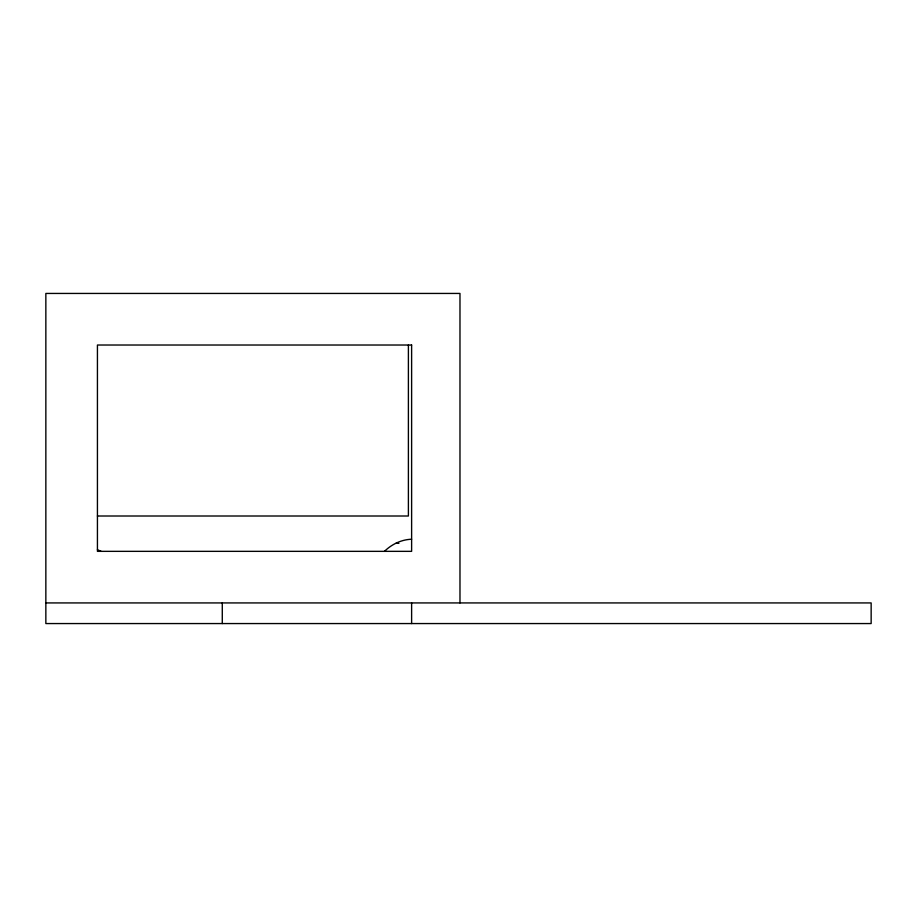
<?xml version="1.0" encoding="UTF-8"?>
<svg xmlns="http://www.w3.org/2000/svg" width="917" height="917" viewBox="0 0 917 917"><rect width="100%" height="100%" fill="white"/><g stroke="black" fill="none" stroke-linecap="round" stroke-linejoin="round"><path stroke-width="1.38" d="M384.464 551.346C391.731 544.251 401.382 539.586 411.618 539.23M97.431 516.007L408.397 516.007L408.397 345.021M45.85 602.928L871.15 602.928L871.15 623.56L45.85 623.56L45.85 293.44L459.979 293.44L459.979 602.928M396.087 543.254L398.906 543.334M97.431 549.73L101.134 551.346M411.618 602.928L411.618 623.56M222.281 602.928L222.281 623.56M411.618 345.021L97.431 345.021L97.431 551.346L411.618 551.346L411.618 345.021"/></g></svg>
